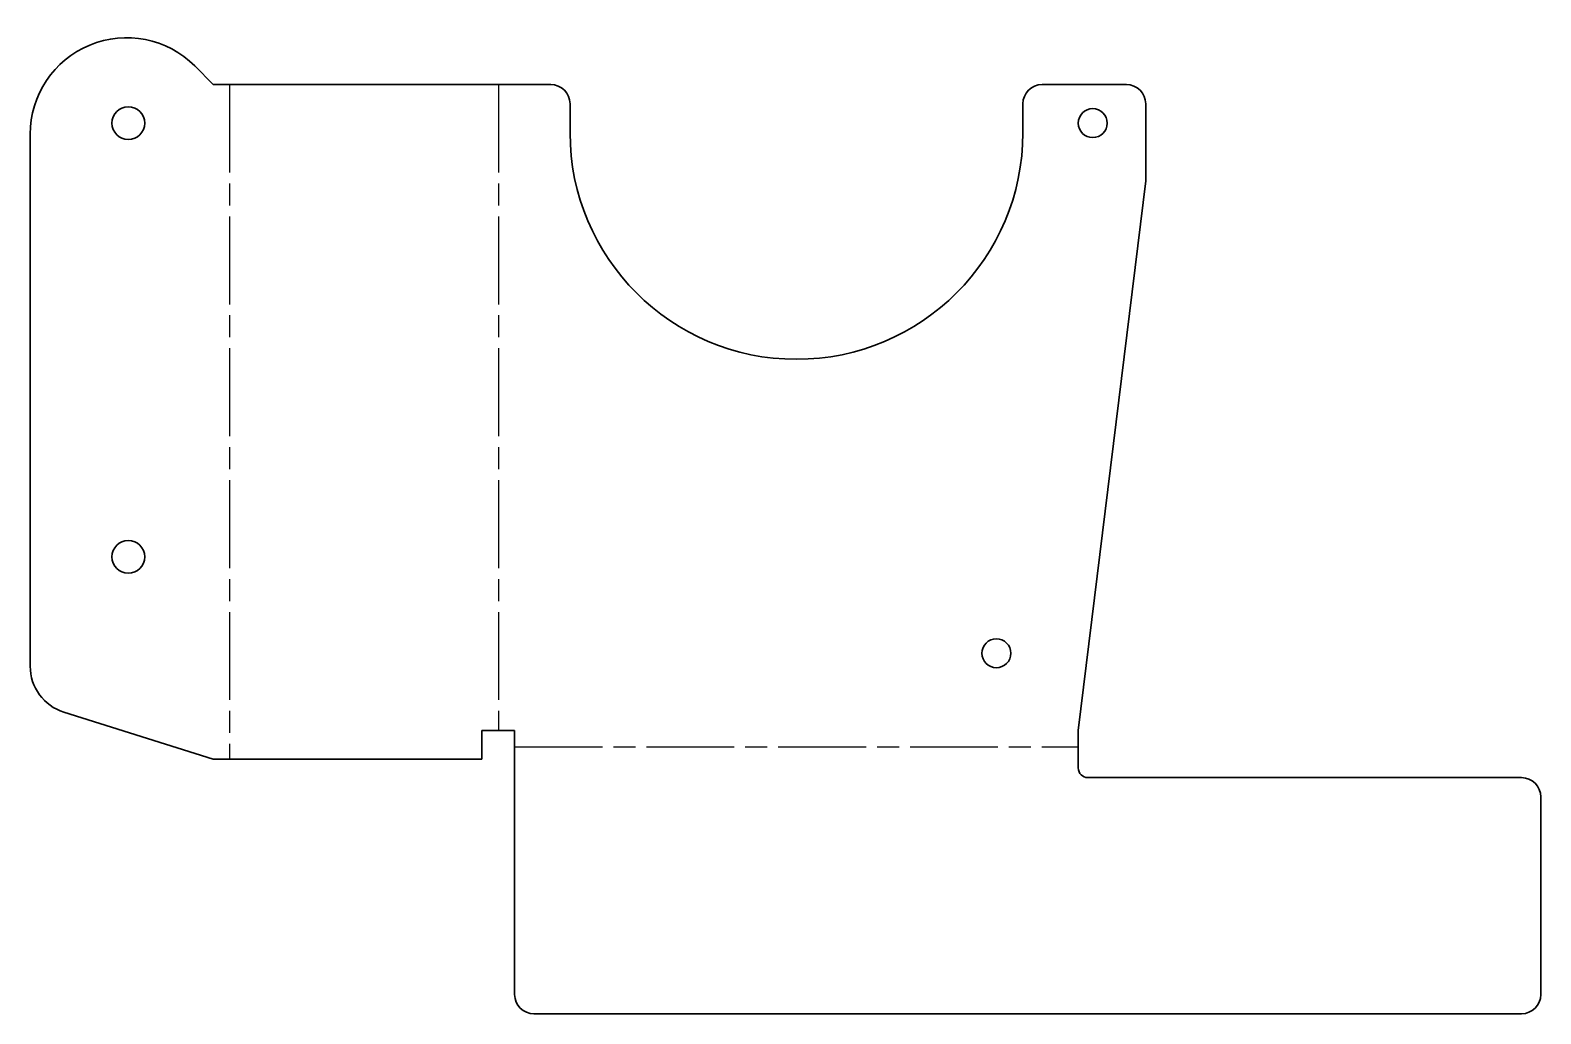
# Model space of a CAD drawing. Header units: millimetres. Extents: x 0 to 157, y 0 to 102.
import ezdxf

# ---------------------------------------------------------------- set-up
doc = ezdxf.new("R2010")
doc.units = ezdxf.units.MM
doc.linetypes.add('Chain', pattern=[13.68, 9.12, -1.14, 2.28, -1.14])
doc.layers.add('Bend Centerline (ANSI)', color=7, linetype='Chain', lineweight=25)
doc.layers.add('Visible (ANSI)', color=7, linetype='Continuous', lineweight=35)

# ---------------------------------------------------------------- blocks, each defined once
blk = doc.blocks.new('CDR-IN-V029-CCA001_Chapa Cubre Cablesw Derecha_CDR-IN-V029-CCA001 (Desplegada)')
at = {"layer": 'Bend Centerline (ANSI)'}
for p, q in [((-57.7, 45.77), (-57.7, -24.23)), ((-29.8, 45.77), (-29.8, -21.23)), ((-28.11, -22.93), (30.39, -22.93))]:
    blk.add_line(p, q, dxfattribs=at)
at = {"layer": 'Visible (ANSI)'}
for p, q in [((-61.32, 47.7), (-59.39, 45.77)), ((-59.39, 45.77), (-24.36, 45.77)), ((26.64, 45.77), (35.39, 45.77)), ((-22.36, 40.77), (-22.36, 43.77)), ((24.64, 43.77), (24.64, 40.77)), ((37.39, 43.77), (37.39, 35.78)), ((-78.39, -14.57), (-78.39, 40.63)), ((37.39, 35.78), (30.39, -21.23)), ((-74.9, -19.34), (-59.39, -24.23)), ((-31.5, -21.23), (-28.11, -21.23)), ((-31.5, -24.23), (-31.5, -21.23)), ((-28.11, -48.63), (-28.11, -21.23)), ((30.39, -25.13), (30.39, -21.23)), ((-31.5, -24.23), (-59.39, -24.23)), ((76.39, -26.13), (31.39, -26.13)), ((78.39, -28.13), (78.39, -48.63)), ((76.39, -50.63), (-26.11, -50.63))]:
    blk.add_line(p, q, dxfattribs=at)
for centre, radius in [((-68.21, 41.77), 1.7), ((31.89, 41.77), 1.5), ((-68.21, -3.23), 1.7), ((21.89, -13.23), 1.5)]:
    blk.add_circle(centre, radius, dxfattribs=at)
at = {"layer": 'Visible (ANSI)', "extrusion": (0, 0, -1)}
for centre, radius, start, end in [((68.39, 40.63), 10, 0, 135), ((24.36, 43.77), 2, 90, 180), ((-26.64, 43.77), 2, 0, 90), ((-35.39, 43.77), 2, 90, 180), ((-1.14, 40.77), 23.5, 180, 0), ((73.39, -14.57), 5, 287.5256, 0), ((-76.39, -28.13), 2, 90, 180), ((26.11, -48.63), 2, 270, 360), ((-76.39, -48.63), 2, 180, 270)]:
    blk.add_arc(centre, radius, start, end, dxfattribs=at)
at = {"layer": 'Visible (ANSI)'}
blk.add_arc((31.39, -25.13), 1, 180, 270, dxfattribs=at)

msp = doc.modelspace()

# ---------------------------------------------------------------- block references
msp.add_blockref('CDR-IN-V029-CCA001_Chapa Cubre Cablesw Derecha_CDR-IN-V029-CCA001 (Desplegada)', (78.39, 50.63))

doc.saveas('drawing.dxf')
